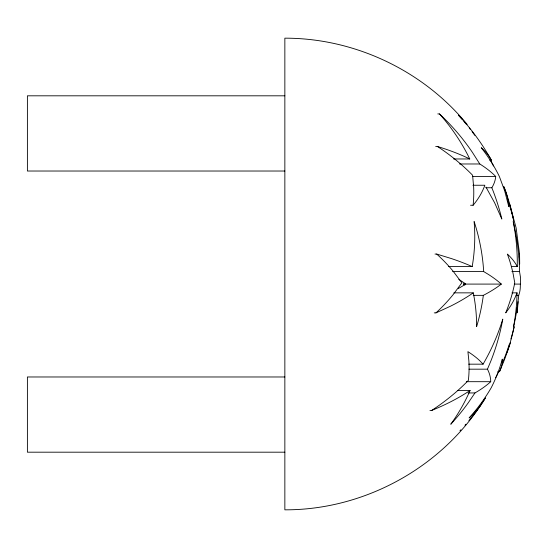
<?xml version="1.0" encoding="UTF-8"?>
<svg xmlns="http://www.w3.org/2000/svg" width="548" height="548" viewBox="0 0 548 548"><rect width="100%" height="100%" fill="white"/><g stroke="black" fill="none" stroke-linecap="round" stroke-linejoin="round"><path stroke-width="0.82" d="M519.682 264.033L519.572 254.06L516.141 227.995L509.537 203.561M511.99 292.851L517.038 292.851A232.215 215.056 0 0 1 513.579 326.635A234.9 234.715 0 0 0 518.703 295.351A235.455 77.021 0 0 0 520.305 286.577L520.552 277.72L519.538 271.582A234.729 234.071 0 0 0 513.209 221.529A232.448 223.968 0 0 1 517.271 266.575L511.394 266.575M507.078 352.412L510.517 342.459M472.89 185.245L484.829 185.245L484.103 187.197A202.883 98.01 0 0 1 473.116 205.26L470.574 205.26M502.509 362.817L502.927 361.81M457.361 390.45L470.081 390.45A199.712 184.95 0 0 1 450.785 424.234A225.762 225.577 0 0 0 468.054 403.088L474.952 392.95A218.57 71.493 0 0 0 490.713 381.689A205.863 71.5 0 0 0 487.446 369.181L490.946 360.803A221.426 220.81 0 0 0 502.783 319.128C497.974 334.835 491.337 349.973 483.076 364.173L468.725 364.173M499.481 371.647L504.016 360.803A233.982 225.447 0 0 0 514.175 326.635A235.524 234.859 0 0 1 510.935 338.924M498.577 371.777L496.228 376.688A218.186 75.782 0 0 1 495.625 377.49M485.96 187.074L494.666 202.863L501.831 219.029A223.118 222.94 0 0 0 491.844 187.745L492.173 187.197A210.966 69.007 0 0 0 495.721 176.483A222.755 77.364 0 0 0 479.781 163.975L472.355 152.289A226.461 225.831 0 0 0 439.469 113.922L437.777 113.922M481.377 404.225C438.79 469.314 362.591 510.113 284.85 509.825L284.85 38.175C354.494 38.059 423.049 70.487 467.143 124.396M434.263 312.874L435.961 312.874L450.449 306.222A230.153 111.182 0 0 0 473.28 292.851A191.759 177.586 0 0 1 476.609 326.635A200.239 200.082 0 0 0 483.343 295.351A234.893 76.836 0 0 0 501.331 284.09A232.099 80.611 0 0 0 487.713 274L483.685 271.582L452.58 271.582M284.85 95.811L27.4 95.811L27.4 171.024L284.85 171.024M435.701 146.453L437.407 146.453A222.104 72.405 0 0 1 469.759 158.968A204.192 196.746 0 0 0 439.469 113.922M453.607 158.968L469.759 158.968M489.7 160.222L491.378 160.222A234.249 225.701 0 0 0 458.436 115.176A234.188 233.53 0 0 1 461.991 119.176M459.525 163.975L479.781 163.975M472.636 176.483L495.721 176.483M485.864 187.745L491.844 187.745M435.009 254.06L436.701 254.06L451.614 258.642A232.475 75.782 0 0 1 472.191 266.575A189.909 182.984 0 0 0 474.116 221.529A199.191 198.636 0 0 1 483.685 271.582M448.326 266.575L472.191 266.575M511.873 271.582L519.538 271.582M464.875 285.035A199.376 65.219 0 0 0 463.478 284.09L501.331 284.09M514.257 284.09L520.203 284.09M453.826 292.851L473.28 292.851M473.232 295.351L483.343 295.351M516.134 295.351L518.703 295.351M468.978 369.181L487.446 369.181M497.79 371.681L499.461 371.681A217.453 70.891 0 0 0 502.297 360.803L502.276 359.166L501.824 360.803A221.974 171.134 0 0 1 491.111 387.943A228.475 186.443 0 0 1 469.122 417.973A207.87 100.414 0 0 0 484.5 399.465L485.377 397.958A232.174 215.015 0 0 1 468.889 420.665M284.85 376.976L27.4 376.976L27.4 452.189L284.85 452.189M466.321 381.689L490.713 381.689M468.122 392.95L474.952 392.95M429.947 410.466L431.632 410.466A228.201 110.237 0 0 0 470.081 390.45M483.076 364.173L479.856 360.803A206.027 67.164 0 0 0 467.91 351.658L468.869 360.803A184.244 142.048 0 0 1 468.355 380.435A234.743 191.553 0 0 1 431.632 410.466M503.756 186.498L504.331 187.827A223.981 108.203 0 0 1 508.75 206.514L504.653 190.779L499.365 176.483A229.304 176.785 0 0 0 481.26 147.707A209.295 68.226 0 0 1 491.357 160.18M503.941 186.978L504.009 187.149A232.667 215.474 0 0 1 513.627 220.275A235.174 234.989 0 0 0 508.229 201.212M509.181 344.637A235.524 234.859 0 0 1 503.338 360.803M465.848 424.255A232.174 215.015 0 0 1 464.964 425.269M460.895 429.769A232.174 215.015 0 0 1 459.971 430.755M476.89 409.322A234.393 234.208 0 0 1 475.945 410.658M474.027 413.315A234.393 234.208 0 0 1 473.054 414.63M436.701 254.06A199.623 153.899 0 0 1 452.888 270.89L461.875 282.843L452.833 295.016A201.917 164.77 0 0 1 435.961 312.874M458.292 288.481A202.541 66.253 0 0 0 465.711 284.09A199.287 69.212 0 0 0 458.806 279.391M517.271 266.575A235.75 76.85 0 0 0 507.38 254.06A231.393 178.395 0 0 1 513.168 274L514.764 282.843A232.886 190.046 0 0 1 505.701 312.874A235.818 113.916 0 0 0 517.038 292.851M519.572 254.06A234.756 76.528 0 0 1 519.223 257.211M518.072 301.626A233.448 190.499 0 0 1 517.059 312.874A232.318 112.23 0 0 0 517.141 307.853M464.786 283.22A202.164 70.213 0 0 1 463.478 284.09M463.978 121.498A234.188 233.53 0 0 1 465.937 123.848M469.287 128.013A234.188 233.53 0 0 1 470.225 129.218M472.075 131.643A234.188 233.53 0 0 1 474.794 135.329M490.289 159.824A234.188 233.53 0 0 1 493.159 165.222A209.213 72.665 0 0 1 493.358 166.003M437.407 146.453A235.243 181.361 0 0 1 472.595 175.237L473.664 187.197A188.923 154.166 0 0 1 473.116 205.26"/></g></svg>
